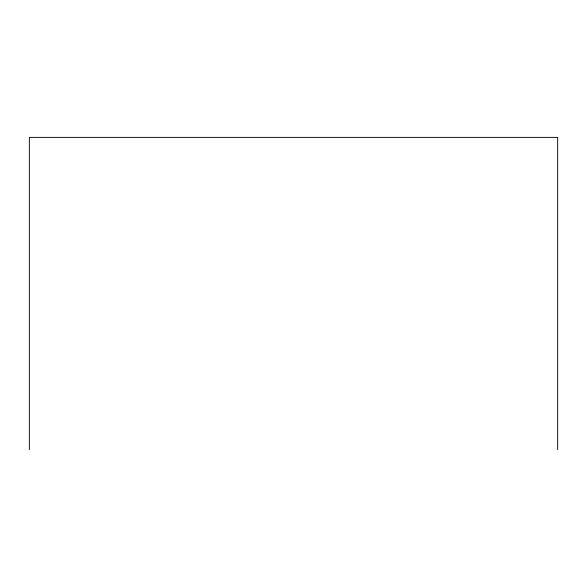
<?xml version="1.0" encoding="UTF-8"?>
<svg xmlns="http://www.w3.org/2000/svg" width="587" height="587" viewBox="0 0 587 587"><rect width="100%" height="100%" fill="white"/><g stroke="black" fill="none" stroke-linecap="round" stroke-linejoin="round"><path stroke-width="0.88" d="M557.65 449.62L557.65 137.38L29.35 137.38L29.35 449.62"/></g></svg>
